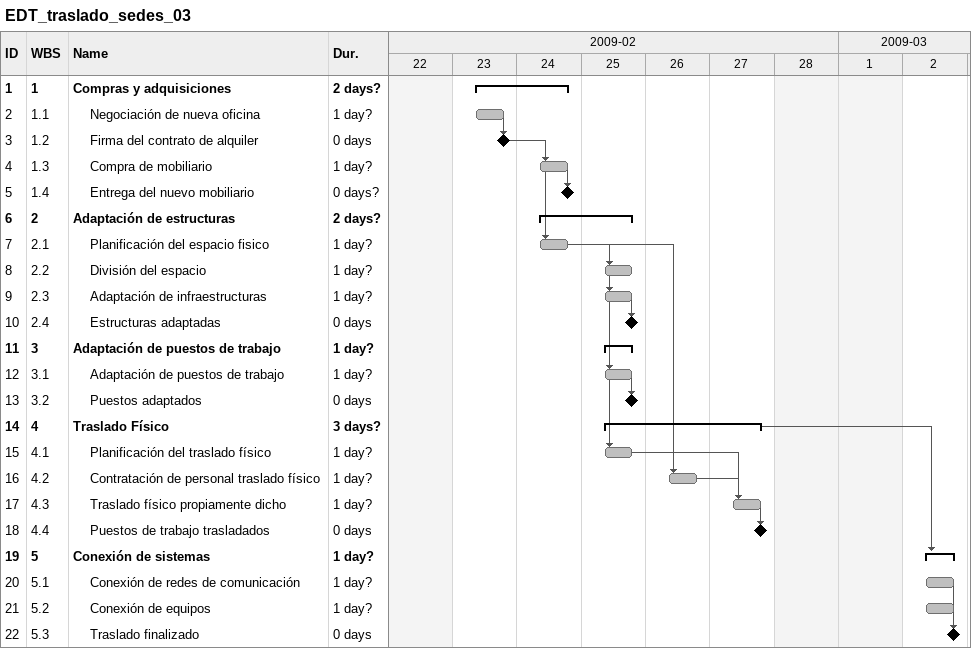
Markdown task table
EDT_traslado_sedes_03

| ID | WBS | Task | Duration | Start | Finish | Predecessors |
|---|---|---|---|---|---|---|
| 1 | 1 | **Compras y adquisiciones** | 2d? | 2009-02-23 | 2009-02-24 |  |
| 2 | 1.1 | Negociación de nueva oficina | 1d? | 2009-02-23 | 2009-02-23 |  |
| 3 | 1.2 | Firma del contrato de alquiler | 0d | 2009-02-23 | 2009-02-23 | 2 |
| 4 | 1.3 | Compra de mobiliario | 1d? | 2009-02-24 | 2009-02-24 | 3 |
| 5 | 1.4 | Entrega del nuevo mobiliario | 0d? | 2009-02-24 | 2009-02-24 | 4 |
| 6 | 2 | **Adaptación de estructuras** | 2d? | 2009-02-24 | 2009-02-25 |  |
| 7 | 2.1 | Planificación del espacio fisico | 1d? | 2009-02-24 | 2009-02-24 | 3 |
| 8 | 2.2 | División del espacio | 1d? | 2009-02-25 | 2009-02-25 | 7 |
| 9 | 2.3 | Adaptación de infraestructuras | 1d? | 2009-02-25 | 2009-02-25 | 7 |
| 10 | 2.4 | Estructuras adaptadas | 0d | 2009-02-25 | 2009-02-25 | 9 |
| 11 | 3 | **Adaptación de puestos de trabajo** | 1d? | 2009-02-25 | 2009-02-25 |  |
| 12 | 3.1 | Adaptación de puestos de trabajo | 1d? | 2009-02-25 | 2009-02-25 | 7 |
| 13 | 3.2 | Puestos adaptados | 0d | 2009-02-25 | 2009-02-25 | 12 |
| 14 | 4 | **Traslado Físico** | 3d? | 2009-02-25 | 2009-02-27 |  |
| 15 | 4.1 | Planificación del traslado físico | 1d? | 2009-02-25 | 2009-02-25 | 7 |
| 16 | 4.2 | Contratación de personal traslado físico | 1d? | 2009-02-26 | 2009-02-26 | 7, 15 |
| 17 | 4.3 | Traslado físico propiamente dicho | 1d? | 2009-02-27 | 2009-02-27 | 15, 16 |
| 18 | 4.4 | Puestos de trabajo trasladados | 0d | 2009-02-27 | 2009-02-27 | 17 |
| 19 | 5 | **Conexión de sistemas** | 1d? | 2009-03-02 | 2009-03-02 | 14 |
| 20 | 5.1 | Conexión de redes de comunicación | 1d? | 2009-03-02 | 2009-03-02 |  |
| 21 | 5.2 | Conexión de equipos | 1d? | 2009-03-02 | 2009-03-02 |  |
| 22 | 5.3 | Traslado finalizado | 0d | 2009-03-02 | 2009-03-02 | 20, 21 |
